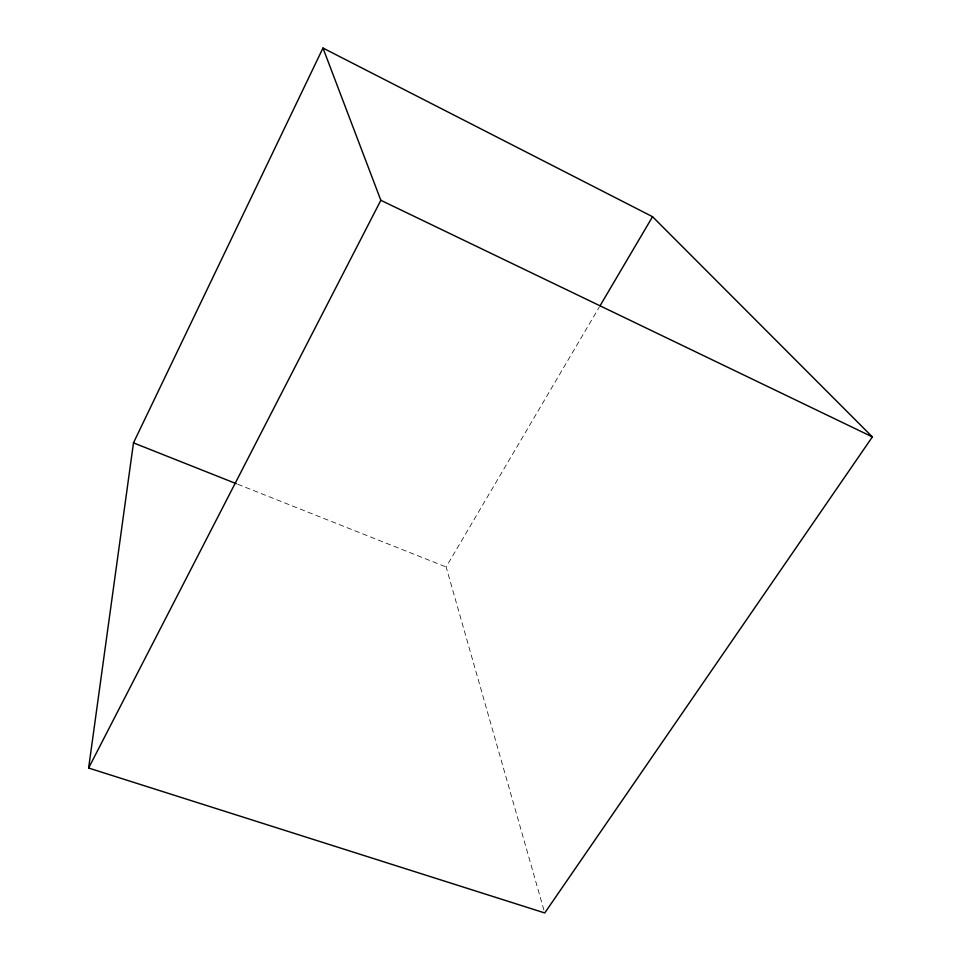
<?xml version="1.0" encoding="UTF-8"?>
<svg xmlns="http://www.w3.org/2000/svg" width="961" height="961" viewBox="0 0 961 961"><rect width="100%" height="100%" fill="white"/><g stroke="black" fill="none" stroke-linecap="round" stroke-linejoin="round"><path stroke-width="0.72" stroke-dasharray="4.8 3.6" d="M543.914 910.067L446.132 566.978L599.232 307.184M237.703 484.236L446.132 566.978"/><path stroke-width="1.44" d="M88.628 768.031L133.483 442.865L322.98 48.05L652.555 216.706L872.372 436.907L544.743 912.95L88.628 768.031L380.844 200.296L322.98 48.05M599.988 305.886L652.555 216.706M133.483 442.865L236.31 483.683M380.844 200.296L872.372 436.907"/></g></svg>
